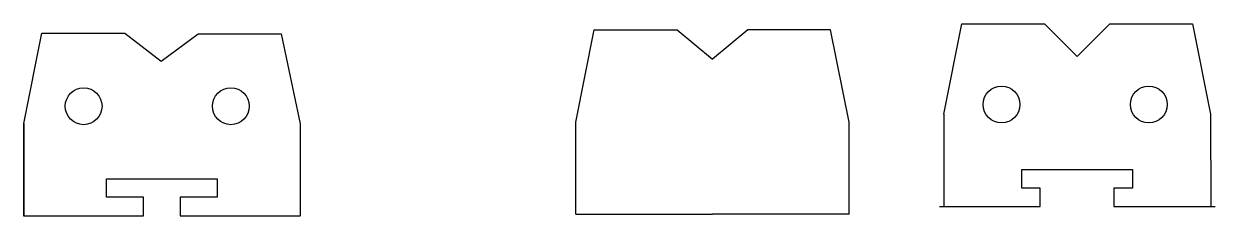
# Model space of a CAD drawing. Header units: millimetres. Extents: x 19 to 2058371324, y 154 to 16452286702.
# Drawn here: x 2058371000.1 to 2058371323.7, y 16452286649.9 to 16452286702 of the extents above.
import ezdxf

# ---------------------------------------------------------------- set-up
doc = ezdxf.new("R2010")
doc.units = ezdxf.units.MM

msp = doc.modelspace()

# ---------------------------------------------------------------- linework, layer by layer
for p, q in [((2058371150.01, 16452286675.39), (2058371155.01, 16452286700.39)), ((2058371150.01, 16452286675.39), (2058371155.01, 16452286700.39)), ((2058371155.01, 16452286700.39), (2058371177.51, 16452286700.39)), ((2058371155.01, 16452286700.39), (2058371177.51, 16452286700.39)), ((2058371177.51, 16452286700.39), (2058371187.12, 16452286692.4)), ((2058371177.51, 16452286700.39), (2058371187.12, 16452286692.4)), ((2058371196.73, 16452286700.39), (2058371187.12, 16452286692.4)), ((2058371196.73, 16452286700.39), (2058371187.12, 16452286692.4)), ((2058371219.23, 16452286700.39), (2058371196.73, 16452286700.39)), ((2058371219.23, 16452286700.39), (2058371196.73, 16452286700.39)), ((2058371224.23, 16452286675.39), (2058371219.23, 16452286700.39)), ((2058371224.23, 16452286675.39), (2058371219.23, 16452286700.39)), ((2058371249.95, 16452286677.48), (2058371254.85, 16452286702)), ((2058371254.85, 16452286702), (2058371277.35, 16452286702)), ((2058371277.35, 16452286702), (2058371286.19, 16452286693.16)), ((2058371286.19, 16452286693.16), (2058371295.03, 16452286702)), ((2058371295.03, 16452286702), (2058371295.03, 16452286702)), ((2058371295.03, 16452286702), (2058371317.53, 16452286702)), ((2058371317.53, 16452286702), (2058371322.43, 16452286677.48)), ((2058371000.06, 16452286674.98), (2058371004.97, 16452286699.49)), ((2058371004.97, 16452286699.49), (2058371027.47, 16452286699.49)), ((2058371027.47, 16452286699.49), (2058371037.4, 16452286691.91)), ((2058371037.4, 16452286691.91), (2058371047.45, 16452286699.34)), ((2058371047.45, 16452286699.34), (2058371069.95, 16452286699.34)), ((2058371069.95, 16452286699.34), (2058371075.09, 16452286674.87)), ((2058371249.95, 16452286677.48), (2058371249.95, 16452286652.48)), ((2058371322.43, 16452286677.48), (2058371322.53, 16452286652.48)), ((2058371000.06, 16452286674.98), (2058371000.06, 16452286649.98)), ((2058371000.09, 16452286649.87), (2058371000.09, 16452286674.87)), ((2058371075.09, 16452286674.87), (2058371075.09, 16452286649.87)), ((2058371150.01, 16452286650.39), (2058371150.01, 16452286675.39)), ((2058371150.01, 16452286650.39), (2058371150.01, 16452286675.39)), ((2058371224.23, 16452286650.39), (2058371224.23, 16452286675.39)), ((2058371224.23, 16452286650.39), (2058371224.23, 16452286675.39)), ((2058371271.19, 16452286657.48), (2058371271.19, 16452286662.48)), ((2058371271.19, 16452286662.48), (2058371301.19, 16452286662.48)), ((2058371301.19, 16452286662.48), (2058371301.19, 16452286657.48)), ((2058371022.56, 16452286654.99), (2058371022.56, 16452286659.99)), ((2058371022.56, 16452286659.99), (2058371052.56, 16452286659.99)), ((2058371052.56, 16452286659.99), (2058371052.56, 16452286654.99)), ((2058371032.56, 16452286654.99), (2058371022.56, 16452286654.99)), ((2058371032.56, 16452286649.99), (2058371032.56, 16452286654.99)), ((2058371052.56, 16452286654.99), (2058371042.56, 16452286654.99)), ((2058371042.56, 16452286654.99), (2058371042.56, 16452286649.99)), ((2058371276.19, 16452286657.48), (2058371271.19, 16452286657.48)), ((2058371276.19, 16452286652.48), (2058371276.19, 16452286657.48)), ((2058371301.19, 16452286657.48), (2058371296.19, 16452286657.48)), ((2058371296.19, 16452286657.48), (2058371296.19, 16452286652.48)), ((2058371248.79, 16452286652.48), (2058371276.19, 16452286652.48)), ((2058371296.19, 16452286652.48), (2058371323.69, 16452286652.48)), ((2058371000.06, 16452286649.98), (2058371032.56, 16452286649.99)), ((2058371042.56, 16452286649.99), (2058371075.06, 16452286649.98)), ((2058371150.01, 16452286650.39), (2058371187.12, 16452286650.39)), ((2058371150.01, 16452286650.39), (2058371187.12, 16452286650.39)), ((2058371224.23, 16452286650.39), (2058371187.12, 16452286650.39)), ((2058371224.23, 16452286650.39), (2058371187.12, 16452286650.39))]:
    msp.add_line(p, q)
for centre in [(2058371016.31, 16452286679.66), (2058371056.31, 16452286679.66), (2058371265.66, 16452286680.14), (2058371305.66, 16452286680.14)]:
    msp.add_circle(centre, 5)

doc.saveas('drawing.dxf')
